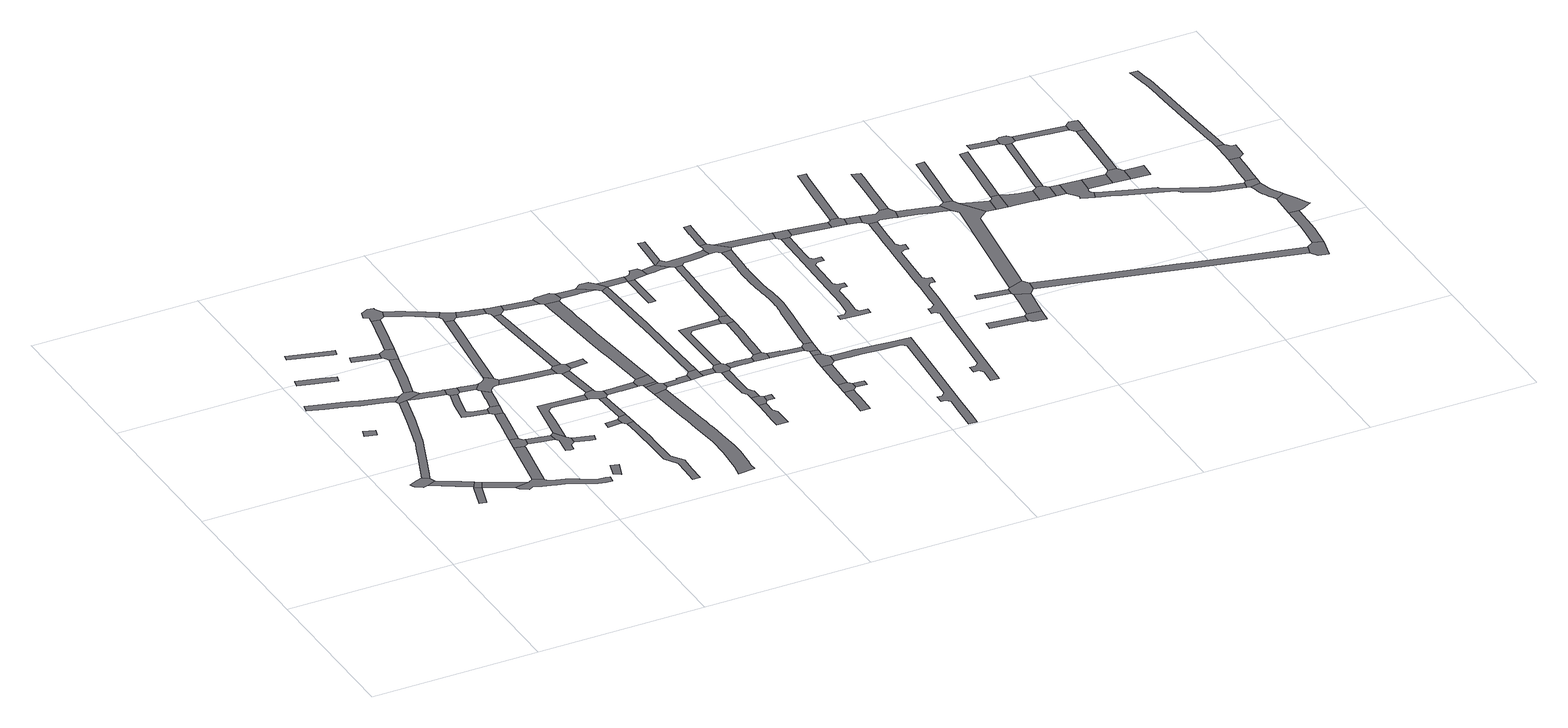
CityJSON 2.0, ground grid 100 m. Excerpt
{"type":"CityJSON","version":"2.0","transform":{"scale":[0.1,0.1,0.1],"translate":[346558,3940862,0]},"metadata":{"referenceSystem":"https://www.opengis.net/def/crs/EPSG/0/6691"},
"CityObjects":{
"road1":{"type":"Road","geometry":[{"type":"MultiSurface","lod":"1","boundaries":[[[0,1,2,3,4,5,6,7,8]]]}]},
"road2":{"type":"Road","attributes":{"RoadStructureAttribute.sectionType":"1"},"geometry":[{"type":"MultiSurface","lod":"1","boundaries":[[[9,10,11,12,1,0,13,14,15]]]}]},
"road3":{"type":"Road","geometry":[{"type":"MultiSurface","lod":"1","boundaries":[[[16,17,18,19]]]}]},
"road4":{"type":"Road","geometry":[{"type":"MultiSurface","lod":"1","boundaries":[[[14,20,21,22,15]]]}]},
"road5":{"type":"Road","geometry":[{"type":"MultiSurface","lod":"1","boundaries":[[[23,24,22,21,20,25,26,21,27,28,29]]]}]},
"road6":{"type":"Road","attributes":{"RoadStructureAttribute.sectionType":"1"},"geometry":[{"type":"MultiSurface","lod":"1","boundaries":[[[30,31,32,33,34,35,36,37,38,3,2,39,40,41,42,43,44,45,46,47,48]]]}]},
"road7":{"type":"Road","attributes":{"RoadStructureAttribute.sectionType":"1"},"geometry":[{"type":"MultiSurface","lod":"1","boundaries":[[[49,50,51,52,53,54,55,56,57,58,59,60,61,62,63,64,65,66,67,68,69]]]}]},
"road8":{"type":"Road","geometry":[{"type":"MultiSurface","lod":"1","boundaries":[[[70,71,72,73,74,75]]]}]},
"road9":{"type":"Road","attributes":{"RoadStructureAttribute.sectionType":"1"},"geometry":[{"type":"MultiSurface","lod":"1","boundaries":[[[76,77,78,79,80,81]]]}]},
"road10":{"type":"Road","geometry":[{"type":"MultiSurface","lod":"1","boundaries":[[[82,59,58,30,48,83,84]]]}]},
"road11":{"type":"Road","geometry":[{"type":"MultiSurface","lod":"1","boundaries":[[[85,86,87,88,89,90,91,92,93,94,95,96,97,98,99,100,101,102,103,104,105,106,107,29,28,108,109]]]}]},
"road12":{"type":"Road","attributes":{"RoadStructureAttribute.sectionType":"1"},"geometry":[{"type":"MultiSurface","lod":"1","boundaries":[[[106,110,111,112,113,114,107]]]}]},
"road13":{"type":"Road","attributes":{"RoadStructureAttribute.sectionType":"1"},"geometry":[{"type":"MultiSurface","lod":"1","boundaries":[[[115,116,117,118,119,120,121,122,123,124,83,48]]]}]},
"road14":{"type":"Road","geometry":[{"type":"MultiSurface","lod":"1","boundaries":[[[125,126,127,128,112,111,129,130]]]}]},
"road15":{"type":"Road","geometry":[{"type":"MultiSurface","lod":"1","boundaries":[[[131,132,133,134,135,136]]]}]},
"road16":{"type":"Road","attributes":{"RoadStructureAttribute.sectionType":"1"},"geometry":[{"type":"MultiSurface","lod":"1","boundaries":[[[137,138,139,140,141,142,143,144,145,146,82,84]]]}]},
"road17":{"type":"Road","attributes":{"RoadStructureAttribute.sectionType":"1"},"geometry":[{"type":"MultiSurface","lod":"1","boundaries":[[[147,148,149,150,151,152,153,154,155,156,157,158,159,160,161]]]}]},
"road18":{"type":"Road","attributes":{"RoadStructureAttribute.sectionType":"1"},"geometry":[{"type":"MultiSurface","lod":"1","boundaries":[[[162,163,164,165,166,127,126,167,168,169,170]]]}]},
"road19":{"type":"Road","geometry":[{"type":"MultiSurface","lod":"1","boundaries":[[[171,120,119,155,154,172,173,174]]]}]},
"road20":{"type":"Road","attributes":{"RoadStructureAttribute.sectionType":"1"},"geometry":[{"type":"MultiSurface","lod":"1","boundaries":[[[129,175,176,177,178,179,130]]]}]},
"road21":{"type":"Road","geometry":[{"type":"MultiSurface","lod":"1","boundaries":[[[135,180,143,142,181,182,183,136]]]}]},
"road22":{"type":"Road","geometry":[{"type":"MultiSurface","lod":"1","boundaries":[[[169,184,185,161,160,170]]]}]},
"road23":{"type":"Road","attributes":{"RoadStructureAttribute.sectionType":"1"},"geometry":[{"type":"MultiSurface","lod":"1","boundaries":[[[186,187,188,189]]]}]},
"road24":{"type":"Road","attributes":{"RoadStructureAttribute.sectionType":"1"},"geometry":[{"type":"MultiSurface","lod":"1","boundaries":[[[173,190,191,192,193,194,195,196,197,174]]]}]},
"road25":{"type":"Road","geometry":[{"type":"MultiSurface","lod":"1","boundaries":[[[178,177,198,199,200,201,202,203,204,205,206,207,208,209]]]}]},
"road26":{"type":"Road","attributes":{"RoadStructureAttribute.sectionType":"1"},"geometry":[{"type":"MultiSurface","lod":"1","boundaries":[[[210,211,185,184,212,213,214]]]}]},
"road27":{"type":"Road","attributes":{"RoadStructureAttribute.sectionType":"1"},"geometry":[{"type":"MultiSurface","lod":"1","boundaries":[[[215,216,217,183,182,218,219,220]]]}]},
"road28":{"type":"Road","geometry":[{"type":"MultiSurface","lod":"1","boundaries":[[[206,221,222,223,224,225,207]]]}]},
"road29":{"type":"Road","geometry":[{"type":"MultiSurface","lod":"1","boundaries":[[[213,226,227,228,229,230,231,232,233,234,235,236,237,238,239,240,193,192,241,214]]]}]},
"road30":{"type":"Road","geometry":[{"type":"MultiSurface","lod":"1","boundaries":[[[242,243,244,245,246,247,248,249,250,251,215,220]]]}]},
"road31":{"type":"Road","attributes":{"RoadStructureAttribute.sectionType":"1"},"geometry":[{"type":"MultiSurface","lod":"1","boundaries":[[[252,253,254,209,208,255,256,257,258,259,260,261]]]}]},
"road32":{"type":"Road","attributes":{"RoadStructureAttribute.sectionType":"1"},"geometry":[{"type":"MultiSurface","lod":"1","boundaries":[[[233,262,263,264,265,266,267,268,269,270,271,272,273,274,275,234]]]}]},
"road33":{"type":"Road","attributes":{"RoadStructureAttribute.sectionType":"1"},"geometry":[{"type":"MultiSurface","lod":"1","boundaries":[[[242,276,277,278,279,280,281,282,283,284,285,286,243]]]}]},
"road34":{"type":"Road","attributes":{"RoadStructureAttribute.sectionType":"1"},"geometry":[{"type":"MultiSurface","lod":"1","boundaries":[[[287,288,289,232,231,290,291,292,293,294,295,296]]]}]},
"road35":{"type":"Road","attributes":{"RoadStructureAttribute.sectionType":"1"},"geometry":[{"type":"MultiSurface","lod":"1","boundaries":[[[297,298,299,300]]]}]},
"road36":{"type":"Road","attributes":{"RoadStructureAttribute.sectionType":"1"},"geometry":[{"type":"MultiSurface","lod":"1","boundaries":[[[301,302,303,304,305,306,307,308,309,310,311,312,313,314,315,316,317,318,319]]]}]},
"road37":{"type":"Road","geometry":[{"type":"MultiSurface","lod":"1","boundaries":[[[320,321,322,300,299,301,319]]]}]},
"road38":{"type":"Road","attributes":{"RoadStructureAttribute.sectionType":"1"},"geometry":[{"type":"MultiSurface","lod":"1","boundaries":[[[323,324,321,320,325,326,327]]]}]},
"road39":{"type":"Road","geometry":[{"type":"MultiSurface","lod":"1","boundaries":[[[328,282,281,329,269,268,330,331]]]}]},
"road40":{"type":"Road","geometry":[{"type":"MultiSurface","lod":"1","boundaries":[[[260,332,333,323,327,334,335,336,337,338,339,340,261]]]}]},
"road41":{"type":"Road","attributes":{"RoadStructureAttribute.sectionType":"1"},"geometry":[{"type":"MultiSurface","lod":"1","boundaries":[[[339,341,342,340]]]}]},
"road42":{"type":"Road","geometry":[{"type":"MultiSurface","lod":"1","boundaries":[[[295,342,341,343,344,345,346,296]]]}]},
"road43":{"type":"Road","attributes":{"RoadStructureAttribute.sectionType":"1"},"geometry":[{"type":"MultiSurface","lod":"1","boundaries":[[[347,348,349,350,331,330,351,352,353,354,355]]]}]},
"road44":{"type":"Road","attributes":{"RoadStructureAttribute.sectionType":"1"},"geometry":[{"type":"MultiSurface","lod":"1","boundaries":[[[356,357,346,345,358,359,360,361,362,363]]]}]},
"road45":{"type":"Road","attributes":{"RoadStructureAttribute.sectionType":"1"},"geometry":[{"type":"MultiSurface","lod":"1","boundaries":[[[334,364,365,366,367,368,369,335]]]}]},
"road46":{"type":"Road","attributes":{"RoadStructureAttribute.sectionType":"1"},"geometry":[{"type":"MultiSurface","lod":"1","boundaries":[[[370,371,344,343]]]}]},
"road47":{"type":"Road","attributes":{"RoadStructureAttribute.sectionType":"1"},"geometry":[{"type":"MultiSurface","lod":"1","boundaries":[[[372,373,374,375,376,377,378,379,380,381,382,383,384,385,386,387,388,389,390,391,392,393,394,395,396,397,398]]]}]},
"road48":{"type":"Road","geometry":[{"type":"MultiSurface","lod":"1","boundaries":[[[399,347,355,400,363,362,401,402]]]}]},
"road49":{"type":"Road","geometry":[{"type":"MultiSurface","lod":"1","boundaries":[[[403,404,367,366,405,406,407]]]}]},
"road50":{"type":"Road","geometry":[{"type":"MultiSurface","lod":"1","boundaries":[[[408,390,389,409,410,411]]]}]},
"road51":{"type":"Road","attributes":{"RoadStructureAttribute.sectionType":"1"},"geometry":[{"type":"MultiSurface","lod":"1","boundaries":[[[407,406,408,411]]]}]},
"road52":{"type":"Road","attributes":{"RoadStructureAttribute.sectionType":"1"},"geometry":[{"type":"MultiSurface","lod":"1","boundaries":[[[401,412,413,414,415,402]]]}]},
"road53":{"type":"Road","attributes":{"RoadStructureAttribute.sectionType":"1"},"geometry":[{"type":"MultiSurface","lod":"1","boundaries":[[[416,417,418,419,420,421,404,403,422,423,424,425,426,427,428,429,430,431,432,433,434]]]}]},
"road54":{"type":"Road","attributes":{"RoadStructureAttribute.sectionType":"1"},"geometry":[{"type":"MultiSurface","lod":"1","boundaries":[[[435,436,410,409,437,438]]]}]},
"road55":{"type":"Road","geometry":[{"type":"MultiSurface","lod":"1","boundaries":[[[413,434,433,439,440,441,442,414]]]}]},
"road56":{"type":"Road","geometry":[{"type":"MultiSurface","lod":"1","boundaries":[[[443,444,438,437,445,446]]]}]},
"road57":{"type":"Road","attributes":{"RoadStructureAttribute.sectionType":"1"},"geometry":[{"type":"MultiSurface","lod":"1","boundaries":[[[447,448,449,450,451,452,453,454,455,456]]]}]},
"road58":{"type":"Road","attributes":{"RoadStructureAttribute.sectionType":"1"},"geometry":[{"type":"MultiSurface","lod":"1","boundaries":[[[457,458,459,460,446,445]]]}]},
"road59":{"type":"Road","geometry":[{"type":"MultiSurface","lod":"1","boundaries":[[[455,461,462,463,464,456]]]}]},
"road60":{"type":"Road","attributes":{"RoadStructureAttribute.sectionType":"1"},"geometry":[{"type":"MultiSurface","lod":"1","boundaries":[[[465,466,467,468,464,463,469,470,471,472,473]]]}]},
"road61":{"type":"Road","attributes":{"RoadStructureAttribute.sectionType":"1"},"geometry":[{"type":"MultiSurface","lod":"1","boundaries":[[[439,474,475,476,477,478,479,480,481,440]]]}]},
"road62":{"type":"Road","geometry":[{"type":"MultiSurface","lod":"1","boundaries":[[[482,483,462,461]]]}]},
"road63":{"type":"Road","attributes":{"RoadStructureAttribute.sectionType":"1"},"geometry":[{"type":"MultiSurface","lod":"1","boundaries":[[[484,485,486,487,444,443,488,489,490,491,492]]]}]},
"road64":{"type":"Road","geometry":[{"type":"MultiSurface","lod":"1","boundaries":[[[493,494,495,459,458,465,473,496]]]}]},
"road65":{"type":"Road","geometry":[{"type":"MultiSurface","lod":"1","boundaries":[[[491,497,498,499,478,477,492]]]}]},
"road66":{"type":"Road","attributes":{"RoadStructureAttribute.sectionType":"1"},"geometry":[{"type":"MultiSurface","lod":"1","boundaries":[[[500,501,502,503,504,505,506,507,508,509,510,511,512,513,514,515,493,496]]]}]},
"road67":{"type":"Road","attributes":{"RoadStructureAttribute.sectionType":"1"},"geometry":[{"type":"MultiSurface","lod":"1","boundaries":[[[516,517,518,519,520,495,494,521,522,523,524,525,526]]]}]},
"road68":{"type":"Road","attributes":{"RoadStructureAttribute.sectionType":"1"},"geometry":[{"type":"MultiSurface","lod":"1","boundaries":[[[491,527,528,529,530,497]]]}]},
"road69":{"type":"Road","geometry":[{"type":"MultiSurface","lod":"1","boundaries":[[[531,532,533,504,503,534,535,536]]]}]},
"road70":{"type":"Road","attributes":{"RoadStructureAttribute.sectionType":"1"},"geometry":[{"type":"MultiSurface","lod":"1","boundaries":[[[528,537,538,539,540,541,542]]]}]},
"road71":{"type":"Road","attributes":{"RoadStructureAttribute.sectionType":"1"},"geometry":[{"type":"MultiSurface","lod":"1","boundaries":[[[543,544,545,546,533,532,547,548,549,550,551,552,553]]]}]},
"road72":{"type":"Road","attributes":{"RoadStructureAttribute.sectionType":"1"},"geometry":[{"type":"MultiSurface","lod":"1","boundaries":[[[554,555,556,557,558,559,560,561,562,563]]]}]},
"road73":{"type":"Road","geometry":[{"type":"MultiSurface","lod":"1","boundaries":[[[564,565,566,567,529,528,542,568,569,570,571,572]]]}]},
"road74":{"type":"Road","geometry":[{"type":"MultiSurface","lod":"1","boundaries":[[[552,573,574,516,526,553]]]}]},
"road75":{"type":"Road","geometry":[{"type":"MultiSurface","lod":"1","boundaries":[[[556,575,576,577,578,579,557]]]}]},
"road76":{"type":"Road","attributes":{"RoadStructureAttribute.sectionType":"1"},"geometry":[{"type":"MultiSurface","lod":"1","boundaries":[[[580,581,582,583,584,585,586,531,536]]]}]},
"road77":{"type":"Road","attributes":{"RoadStructureAttribute.sectionType":"1"},"geometry":[{"type":"MultiSurface","lod":"1","boundaries":[[[587,588,589,590,578,577,591,592,593,594]]]}]},
"road78":{"type":"Road","geometry":[{"type":"MultiSurface","lod":"1","boundaries":[[[575,595,596,576]]]}]},
"road79":{"type":"Road","geometry":[{"type":"MultiSurface","lod":"1","boundaries":[[[569,597,598,599,600,601,602,603,604,570]]]}]},
"road80":{"type":"Road","geometry":[{"type":"MultiSurface","lod":"1","boundaries":[[[605,606,607,608,609,610,594,593]]]}]},
"road81":{"type":"Road","attributes":{"RoadStructureAttribute.sectionType":"1"},"geometry":[{"type":"MultiSurface","lod":"1","boundaries":[[[611,612,613,614,574,573,615,616,617,618,619,620,621]]]}]},
"road82":{"type":"Road","attributes":{"RoadStructureAttribute.sectionType":"1"},"geometry":[{"type":"MultiSurface","lod":"1","boundaries":[[[608,607,622,623,624]]]}]},
"road83":{"type":"Road","geometry":[{"type":"MultiSurface","lod":"1","boundaries":[[[625,626,582,581,624,623]]]}]},
"road84":{"type":"Road","geometry":[{"type":"MultiSurface","lod":"1","boundaries":[[[627,628,629,630,631,601]]]}]},
"road85":{"type":"Road","geometry":[{"type":"MultiSurface","lod":"1","boundaries":[[[632,633,634,635,636,637,638,639,640,641,642,643,644,645,646,647,648,649,650,651,652,653,654,655,656,657,658,659,660,661,606,605]]]}]},
"road86":{"type":"Road","geometry":[{"type":"MultiSurface","lod":"1","boundaries":[[[662,663,664,665,666,667,668,669,670,671,672,673,674,627,601,600,611,621]]]}]},
"road87":{"type":"Road","attributes":{"RoadStructureAttribute.sectionType":"1"},"geometry":[{"type":"MultiSurface","lod":"1","boundaries":[[[625,675,676,677,678,679,680,681,682,683,684,685,686,687,688,689,690,691,692,693,694,695,696,697,698,699,700,701,702,703,704,705,706,707,708,709,710,711,712,713,714,715,716,717,718,719,720,721,722,723,724,725,726,727,728,729,730,731,732,733,734,735,736,737,738,739,740,741,742,743,744,745,626]]]}]},
"road88":{"type":"Road","geometry":[{"type":"MultiSurface","lod":"1","boundaries":[[[746,747,748,749,750,668,667,751,752,753,754,755,756,706,705,757,758]]]}]},
"road89":{"type":"Road","attributes":{"RoadStructureAttribute.sectionType":"1"},"geometry":[{"type":"MultiSurface","lod":"1","boundaries":[[[746,759,760,761,762,763,764,765,766,767,768,747]]]}]},
"road90":{"type":"Road","attributes":{"RoadStructureAttribute.sectionType":"1"},"geometry":[{"type":"MultiSurface","lod":"1","boundaries":[[[769,770,771,758,757,772,773,774,775,776,777]]]}]},
"road91":{"type":"Road","geometry":[{"type":"MultiSurface","lod":"1","boundaries":[[[778,779,780,781,782,783,784,785,786,787,788,789,790,791,792,793,794,795,796,797,798,799,800,801,802,803,804,805,806]]]}]},
"road92":{"type":"Road","geometry":[{"type":"MultiSurface","lod":"1","boundaries":[[[807,808,809,777,776,806,805,810]]]}]},
"road93":{"type":"Road","attributes":{"RoadStructureAttribute.sectionType":"1"},"geometry":[{"type":"MultiSurface","lod":"1","boundaries":[[[811,812,813,814,815,816,817,818,819,820,821,822,823,824,825,826,827,828,829,830,831,832,833,834,835,836,837,838,839,840,841,842,843,844,845,846,847,848,849,850,851,852,853,854,855,856,857,858,859,860,861,862,863]]]}]},
"road94":{"type":"Road","attributes":{"RoadStructureAttribute.sectionType":"1"},"geometry":[{"type":"MultiSurface","lod":"1","boundaries":[[[864,865,866,867,868,869,807,810]]]}]},
"road95":{"type":"Road","geometry":[{"type":"MultiSurface","lod":"1","boundaries":[[[870,871,872,873,874]]]}]},
"road96":{"type":"Road","geometry":[{"type":"MultiSurface","lod":"1","boundaries":[[[875,876,877,878,869,868,879,880]]]}]},
"road97":{"type":"Road","attributes":{"RoadStructureAttribute.sectionType":"1"},"geometry":[{"type":"MultiSurface","lod":"1","boundaries":[[[881,875,880,882,883]]]}]},
"road98":{"type":"Road","geometry":[{"type":"MultiSurface","lod":"1","boundaries":[[[884,885,886,887]]]}]},
"road99":{"type":"Road","attributes":{"RoadStructureAttribute.sectionType":"1"},"geometry":[{"type":"MultiSurface","lod":"1","boundaries":[[[888,889,890,891,892,877,876,893,894,895,896]]]}]},
"road100":{"type":"Road","geometry":[{"type":"MultiSurface","lod":"1","boundaries":[[[897,898,870,874,899,900,901]]]}]},
"road101":{"type":"Road","attributes":{"RoadStructureAttribute.sectionType":"1"},"geometry":[{"type":"MultiSurface","lod":"1","boundaries":[[[902,903,904,898,897,905]]]}]},
"road102":{"type":"Road","geometry":[{"type":"MultiSurface","lod":"1","boundaries":[[[811,863,906,907,908,909,910,911,912,913,914,915,881,883]]]}]},
"road103":{"type":"Road","geometry":[{"type":"MultiSurface","lod":"1","boundaries":[[[916,917,918,919,884,887,902,905]]]}]},
"road104":{"type":"Road","attributes":{"RoadStructureAttribute.sectionType":"1"},"geometry":[{"type":"MultiSurface","lod":"1","boundaries":[[[912,920,921,922,923,924,913]]]}]},
"road105":{"type":"Road","attributes":{"RoadStructureAttribute.sectionType":"1"},"geometry":[{"type":"MultiSurface","lod":"1","boundaries":[[[925,926,927,928,929,910,909,930,931,932,933,934]]]}]},
"road106":{"type":"Road","attributes":{"RoadStructureAttribute.sectionType":"1"},"geometry":[{"type":"MultiSurface","lod":"1","boundaries":[[[935,936,919,918,937,938,939,940,941,942,943,925,934]]]}]},
"road107":{"type":"Road","attributes":{"RoadStructureAttribute.sectionType":"1"},"geometry":[{"type":"MultiSurface","lod":"1","boundaries":[[[944,945,943,942,946,947,948,949]]]}]},
"road108":{"type":"Road","geometry":[{"type":"MultiSurface","lod":"1","boundaries":[[[950,951,941,940,952]]]}]},
"road109":{"type":"Road","geometry":[{"type":"MultiSurface","lod":"1","boundaries":[[[953,954,955,956,950,952]]]}]},
"road110":{"type":"Road","attributes":{"RoadStructureAttribute.sectionType":"1"},"geometry":[{"type":"MultiSurface","lod":"1","boundaries":[[[957,958,959,954,953,960,961,962,963]]]}]},
"road111":{"type":"Road","attributes":{"RoadStructureAttribute.sectionType":"1"},"geometry":[{"type":"MultiSurface","lod":"1","boundaries":[[[964,965,966,967,955,954,968,969,970,971]]]}]},
"road112":{"type":"Road","attributes":{"RoadStructureAttribute.sectionType":"1"},"geometry":[{"type":"MultiSurface","lod":"1","boundaries":[[[972,973,974,975,976,977,978,979,980,981,982,917,916,983,984,985,986,987,988]]]}]},
"road113":{"type":"Road","geometry":[{"type":"MultiSurface","lod":"1","boundaries":[[[989,990,991,992,957,963,993]]]}]},
"road114":{"type":"Road","attributes":{"RoadStructureAttribute.sectionType":"1"},"geometry":[{"type":"MultiSurface","lod":"1","boundaries":[[[994,995,996,989,993]]]}]},
"road115":{"type":"Road","attributes":{"RoadStructureAttribute.sectionType":"1"},"geometry":[{"type":"MultiSurface","lod":"1","boundaries":[[[997,998,999,1000,1001,1002,1003,1004]]]}]},
"road116":{"type":"Road","attributes":{"RoadStructureAttribute.sectionType":"1"},"geometry":[{"type":"MultiSurface","lod":"1","boundaries":[[[1005,1006,1007,1008,1009,991,990,1010,1011]]]}]},
"road117":{"type":"Road","geometry":[{"type":"MultiSurface","lod":"1","boundaries":[[[995,1012,1013,1014,1015,1016,1017,1018,1019,1020,1021,1022,1023,1024,1025,1026,1027,1028,996]]]}]},
"road118":{"type":"Road","geometry":[{"type":"MultiSurface","lod":"1","boundaries":[[[1029,1030,997,1004,1005,1011,1031,1032]]]}]},
"road119":{"type":"Road","attributes":{"RoadStructureAttribute.sectionType":"1"},"geometry":[{"type":"MultiSurface","lod":"1","boundaries":[[[1033,1034,1035,1027,1026,1036,1037]]]}]},
"road120":{"type":"Road","attributes":{"RoadStructureAttribute.sectionType":"1"},"geometry":[{"type":"MultiSurface","lod":"1","boundaries":[[[1031,1038,1039,1040,1041,1042,1043,1044,1045,1046,1047,1048,1032]]]}]},
"road121":{"type":"Road","geometry":[{"type":"MultiSurface","lod":"1","boundaries":[[[1049,1050,1033,1037,1051,1052]]]}]},
"road122":{"type":"Road","attributes":{"RoadStructureAttribute.sectionType":"1"},"geometry":[{"type":"MultiSurface","lod":"1","boundaries":[[[1049,1053,1054,1055,1056,1050]]]}]},
"road123":{"type":"Road","attributes":{"RoadStructureAttribute.sectionType":"1"},"geometry":[{"type":"MultiSurface","lod":"1","boundaries":[[[1051,1057,1058,1059,1060,1061,1052]]]}]},
"road124":{"type":"Road","attributes":{"RoadStructureAttribute.sectionType":"1"},"geometry":[{"type":"MultiSurface","lod":"1","boundaries":[[[1062,1063,1064,1065,1066,1067,1068,1069,1018,1017,1070,1071,1072,1073,1074,1075,1076,1077,1078,1079,1080]]]}]},
"road125":{"type":"Road","geometry":[{"type":"MultiSurface","lod":"1","boundaries":[[[1055,1054,1081,1082,1083,1043,1042]]]}]},
"road126":{"type":"Road","geometry":[{"type":"MultiSurface","lod":"1","boundaries":[[[987,1084,1085,1086,1087,1088,988]]]}]},
"road127":{"type":"Road","attributes":{"RoadStructureAttribute.sectionType":"1"},"geometry":[{"type":"MultiSurface","lod":"1","boundaries":[[[1087,1089,1090,1091,1092,1093,1094,1095,1096,1088]]]}]},
"road128":{"type":"Road","geometry":[{"type":"MultiSurface","lod":"1","boundaries":[[[1097,1098,1099,1080,1079,1100]]]}]},
"road129":{"type":"Road","attributes":{"RoadStructureAttribute.sectionType":"1"},"geometry":[{"type":"MultiSurface","lod":"1","boundaries":[[[1101,1102,1103,1104,1105,1106,1107,1108,1097,1100,1109,1110,1111,1112,1113,1114,1115,1116,1117]]]}]},
"road130":{"type":"Road","geometry":[{"type":"MultiSurface","lod":"1","boundaries":[[[1116,1118,1093,1092,1119,1120,1121,1122,1123,1117]]]}]},
"road131":{"type":"Road","attributes":{"RoadStructureAttribute.sectionType":"1"},"geometry":[{"type":"MultiSurface","lod":"1","boundaries":[[[1124,1125,1126,1127,1128,1129,1099,1098,1130,1131,1132,1133,1134,1135,1136,1137,1138]]]}]},
"road132":{"type":"Road","geometry":[{"type":"MultiSurface","lod":"1","boundaries":[[[1139,1140,1141,1142,1143,1138,1137,1144,1145,1146,1147,1148]]]}]},
"road133":{"type":"Road","attributes":{"RoadStructureAttribute.sectionType":"1"},"geometry":[{"type":"MultiSurface","lod":"1","boundaries":[[[1147,1149,1150,1151,1152,1153,1154,1155,1156,1157,1158,1159,1160,1161,1162,1163,1164,1165,1166,1167,1168,1169,1170,1171,1172,1173,1174,1175,1176,1177,1178,1179,1180,1181,1182,1183,1184,1185,1186,1187,1188,1189,1190,1191,1148]]]}]}
},
"vertices":[
[244,772,0],[299,799,0],[287,834,0],[251,857,0],[217,846,0],[163,819,0],[171,802,0],[176,792,0],[215,764,0],
[474,695,0],[469,698,0],[430,721,0],[421,726,0],[372,696,0],[455,647,0],[481,691,0],
[168,1373,0],[235,1352,0],[249,1397,0],[182,1418,0],
[452,638,0],[491,626,0],[516,670,0],
[743,557,0],[554,648,0],[407,487,0],[446,476,0],[530,603,0],[653,544,0],[744,557,0],
[488,1585,0],[442,1406,0],[410,1291,0],[388,1223,0],[382,1203,0],[386,1201,0],[350,1109,0],[335,1072,0],[313,1015,0],[304,876,0],[352,1000,0],[378,1068,0],[426,1190,0],[433,1215,0],[443,1247,0],[456,1288,0],[484,1387,0],[490,1409,0],[537,1592,0],
[8,1741,0],[104,1713,0],[198,1684,0],[253,1668,0],[293,1656,0],[328,1646,0],[389,1630,0],[460,1611,0],[464,1610,0],[474,1608,0],[520,1648,0],[517,1649,0],[472,1660,0],[444,1667,0],[402,1678,0],[334,1697,0],[307,1704,0],[266,1716,0],[212,1732,0],[118,1761,0],[21,1789,0],
[79,1993,0],[174,1967,0],[302,1932,0],[314,1975,0],[223,2000,0],[91,2037,0],
[397,2181,0],[414,2177,0],[425,2215,0],[406,2220,0],[159,2287,0],[149,2248,0],
[557,1669,0],[633,1622,0],[608,1660,0],
[738,504,0],[743,506,0],[780,490,0],[784,488,0],[857,467,0],[863,465,0],[926,448,0],[1052,381,0],[1063,375,0],[1109,367,0],[1145,362,0],[1151,406,0],[1128,410,0],[1078,418,0],[1049,433,0],[996,462,0],[972,475,0],[938,495,0],[932,497,0],[858,519,0],[840,524,0],[827,545,0],[770,573,0],[666,516,0],[711,490,0],
[885,879,0],[887,891,0],[827,902,0],[822,869,0],[813,822,0],
[603,1577,0],[650,1567,0],[675,1562,0],[740,1549,0],[753,1547,0],[762,1596,0],[755,1597,0],[749,1598,0],[729,1602,0],[685,1611,0],
[908,951,0],[891,977,0],[842,985,0],[829,914,0],[912,904,0],[920,949,0],
[460,2115,0],[452,2085,0],[449,2071,0],[548,2047,0],[608,2033,0],[619,2076,0],
[630,1746,0],[640,1787,0],[671,1916,0],[680,1950,0],[686,1977,0],[689,1988,0],[639,2000,0],[619,1917,0],[591,1802,0],[591,1800,0],
[792,1331,0],[780,1334,0],[768,1350,0],[775,1391,0],[781,1422,0],[786,1444,0],[800,1499,0],[805,1520,0],[764,1530,0],[740,1431,0],[729,1371,0],[717,1303,0],[768,1293,0],[868,1274,0],[877,1314,0],
[880,1199,0],[872,1153,0],[866,1120,0],[860,1088,0],[857,1072,0],[907,1063,0],[937,1231,0],[939,1244,0],[890,1253,0],
[813,1587,0],[806,1524,0],[824,1534,0],[832,1584,0],
[986,891,0],[1048,881,0],[1063,878,0],[1059,925,0],[991,937,0],
[620,2030,0],[693,2007,0],[713,2088,0],[663,2100,0],
[953,1320,0],[904,1329,0],
[1252,497,0],[1205,512,0],[1179,424,0],[1220,402,0],
[854,1529,0],[869,1527,0],[918,1520,0],[952,1566,0],[943,1566,0],[942,1566,0],[877,1576,0],[855,1580,0],
[1077,858,0],[1065,768,0],[1063,752,0],[1083,749,0],[1089,748,0],[1098,747,0],[1108,746,0],[1114,789,0],[1142,807,0],[1144,852,0],[1126,876,0],[1083,943,0],
[920,1418,0],[919,1409,0],[968,1399,0],[978,1457,0],[934,1495,0],
[731,2389,0],[711,2300,0],[683,2181,0],[761,2289,0],[761,2290,0],[782,2384,0],
[1226,785,0],[1256,777,0],[1268,821,0],[1220,833,0],[1153,850,0],
[988,1481,0],[998,1494,0],[1011,1503,0],[1026,1508,0],[1042,1507,0],[1045,1507,0],[1070,1554,0],[1052,1578,0],[1006,1614,0],[1001,1599,0],[992,1586,0],[975,1574,0],[970,1571,0],[965,1569,0],[960,1567,0],[926,1507,0],
[811,2402,0],[826,2450,0],[803,2490,0],[805,2504,0],[767,2508,0],[724,2487,0],[708,2440,0],[716,2437,0],[738,2429,0],[739,2429,0],
[1262,1214,0],[1178,1219,0],[1131,1221,0],[1150,1043,0],[1165,1151,0],[1183,1168,0],[1187,1172,0],[1295,1167,0],[1404,1161,0],[1407,1207,0],
[1062,1659,0],[1084,1835,0],[1090,1882,0],[1093,1911,0],[1096,1938,0],[1110,2048,0],[1129,2201,0],[1079,2207,0],[1043,1912,0],[1042,1904,0],[1041,1900,0],[1041,1897,0],[1029,1805,0],[1024,1765,0],
[871,2378,0],[902,2363,0],[916,2357,0],[1059,2271,0],[1063,2269,0],[1073,2264,0],[1098,2306,0],[1086,2314,0],[1034,2344,0],[939,2401,0],[891,2424,0],
[1362,1523,0],[1186,1540,0],[1184,1540,0],[1077,1502,0],[1180,1490,0],[1275,1482,0],[1300,1480,0],[1309,1479,0],[1376,1472,0],[1368,1523,0],
[1374,901,0],[1373,859,0],[1456,864,0],[1453,906,0],
[1478,845,0],[1484,749,0],[1483,748,0],[1485,654,0],[1486,644,0],[1490,437,0],[1540,364,0],[1536,282,0],[1534,182,0],[1579,181,0],[1581,284,0],[1586,379,0],[1534,450,0],[1532,635,0],[1532,653,0],[1529,744,0],[1526,744,0],[1520,838,0],[1520,848,0],
[1514,931,0],[1472,928,0],[1467,923,0],
[1458,1136,0],[1465,1030,0],[1513,942,0],[1506,1047,0],[1500,1135,0],
[1153,2273,0],[1084,2241,0],[1154,2219,0],[1173,2265,0],
[1426,1160,0],[1431,1159,0],[1518,1154,0],[1517,1200,0],[1504,1199,0],[1498,1200,0],[1475,1220,0],[1473,1234,0],[1427,1228,0],
[1445,1462,0],[1399,1453,0],
[1467,1482,0],[1459,1527,0],[1434,1543,0],[1388,1545,0],
[1324,2232,0],[1257,2245,0],[1249,2247,0],[1179,2263,0],[1163,2215,0],[1228,2200,0],[1238,2198,0],[1253,2195,0],[1314,2182,0],
[1347,2013,0],[1368,1771,0],[1434,1547,0],[1431,1581,0],[1416,1748,0],[1388,2071,0],[1382,2140,0],[1336,2136,0],
[1601,1155,0],[1606,1155,0],[1700,1157,0],[1699,1203,0],[1602,1201,0],[1595,1201,0],
[1568,1491,0],[1564,1536,0],
[1878,173,0],[1883,214,0],[1886,255,0],[1888,290,0],[1890,324,0],[1890,359,0],[1890,394,0],[1889,424,0],[1886,454,0],[1884,484,0],[1881,513,0],[1876,566,0],[1870,619,0],[1868,634,0],[1864,672,0],[1858,725,0],[1844,848,0],[1820,1058,0],[1744,1042,0],[1773,773,0],[1779,720,0],[1787,641,0],[1805,473,0],[1805,352,0],[1793,194,0],[1779,121,0],[1880,129,0],
[1364,2223,0],[1334,2160,0],[1412,2167,0],[1419,2216,0],
[1802,1232,0],[1723,1224,0],[1712,1157,0],[1732,1150,0],[1809,1158,0],
[1734,1129,0],[1840,1080,0],[1836,1120,0],[1812,1138,0],
[1453,2161,0],[1614,2140,0],[1601,2192,0],[1485,2207,0],
[1643,2041,0],[1648,1990,0],[1662,1832,0],[1676,1670,0],[1686,1557,0],[1695,1488,0],[1797,1284,0],[1758,1662,0],[1755,1690,0],[1751,1741,0],[1747,1792,0],[1743,1844,0],[1739,1895,0],[1735,1943,0],[1731,1992,0],[1727,2041,0],[1723,2090,0],[1720,2118,0],[1636,2124,0],
[1921,1134,0],[1921,1124,0],[1986,1086,0],[1984,1136,0],
[1743,2137,0],[1731,2191,0],[1708,2211,0],[1618,2207,0],
[2057,1165,0],[2012,1164,0],[2060,1089,0],[2058,1136,0],
[2188,609,0],[2188,579,0],[2184,522,0],[2184,469,0],[2252,468,0],[2254,590,0],[2240,605,0],[2233,612,0],[2233,689,0],[2188,689,0],
[2071,1090,0],[2138,1092,0],[2142,1135,0],[2114,1135,0],
[2251,713,0],[2253,757,0],[2235,774,0],[2188,773,0],
[2162,1073,0],[2163,1007,0],[2169,844,0],[2188,815,0],[2234,829,0],[2230,835,0],[2210,864,0],[2209,945,0],[2209,1075,0],
[1839,2134,0],[1854,2134,0],[1866,2133,0],[1947,2130,0],[1857,2187,0],[1856,2187,0],[1834,2187,0],[1786,2189,0],
[2298,712,0],[2298,757,0],
[1978,1979,0],[1993,1689,0],[1994,1672,0],[1998,1560,0],[2044,1526,0],[2039,1674,0],[2037,1704,0],[2015,2128,0],[1971,2104,0],
[2222,1142,0],[2201,1161,0],[2161,1161,0],[2230,1096,0],
[1976,2182,0],[1945,2214,0],[1894,2216,0],
[2302,1098,0],[2319,1098,0],[2353,1096,0],[2370,1095,0],[2373,1138,0],[2361,1139,0],[2347,1140,0],[2343,1141,0],[2333,1141,0],[2319,1142,0],[2306,1143,0],[2292,1143,0],[2278,1143,0],[2264,1143,0],[2250,1143,0],[2236,1142,0],
[2392,1562,0],[2252,1563,0],[2154,1563,0],[2156,1443,0],[2160,1185,0],[2200,1226,0],[2197,1414,0],[2195,1502,0],[2216,1523,0],[2261,1523,0],[2391,1522,0],
[2039,2128,0],[2137,2125,0],[2139,2178,0],[2014,2181,0],
[2465,1138,0],[2445,1161,0],[2397,1156,0],[2400,1093,0],[2436,1092,0],[2461,1090,0],
[2139,1911,0],[2139,1881,0],[2153,1882,0],[2179,1882,0],[2178,1986,0],[2177,2125,0],
[2412,1462,0],[2412,1454,0],[2410,1360,0],[2406,1304,0],[2451,1267,0],[2452,1290,0],[2459,1400,0],[2459,1408,0],[2460,1491,0],[2459,1506,0],[2412,1501,0],
[2711,517,0],[2712,559,0],[2713,598,0],[2657,600,0],[2656,561,0],[2655,532,0],[2655,506,0],[2654,501,0],[2650,392,0],[2706,390,0],
[2192,2212,0],[2189,2207,0],[2175,2181,0],[2153,2178,0],[2177,2128,0],[2262,2141,0],[2254,2193,0],[2239,2215,0],[2192,2217,0],
[2458,1579,0],[2413,1583,0],
[2736,619,0],[2737,659,0],[2717,681,0],[2660,683,0],[2658,611,0],
[2551,1083,0],[2661,1074,0],[2664,1114,0],[2615,1117,0],[2541,1123,0],[2541,1131,0],[2514,1133,0],
[2666,850,0],[2662,755,0],[2662,753,0],[2661,728,0],[2720,759,0],[2722,805,0],[2726,882,0],[2667,884,0],
[2804,615,0],[2806,655,0],
[2270,2142,0],[2313,2148,0],[2342,2152,0],[2404,2155,0],[2343,2205,0],[2337,2205,0],[2328,2204,0],[2262,2195,0],
[2756,908,0],[2756,965,0],[2725,1002,0],[2676,1007,0],[2670,941,0],[2669,923,0],
[2428,2137,0],[2415,1699,0],[2415,1693,0],[2413,1610,0],[2461,1685,0],[2462,1714,0],[2464,1784,0],[2463,1785,0],[2463,1877,0],[2464,1895,0],[2472,2141,0],
[2728,1033,0],[2730,1047,0],[2680,1051,0],
[2736,1129,0],[2687,1133,0],
[2385,2238,0],[2399,2441,0],[2393,2441,0],[2359,2444,0],[2348,2275,0],
[2825,905,0],[2843,904,0],[2920,900,0],[3030,893,0],[3123,887,0],[3150,885,0],[3170,863,0],[3158,706,0],[3133,377,0],[3131,349,0],[3107,329,0],[3080,331,0],[3077,281,0],[3104,279,0],[3124,255,0],[3116,144,0],[3105,12,0],[3155,8,0],[3160,72,0],[3174,251,0],[3181,346,0],[3183,374,0],[3194,520,0],[3225,931,0],[3113,940,0],[3043,946,0],[2924,956,0],[2907,957,0],[2843,960,0],[2768,964,0],
[2491,2158,0],[2533,2160,0],[2551,2160,0],[2597,2165,0],[2611,2167,0],[2654,2178,0],[2640,2226,0],[2632,2223,0],[2601,2219,0],[2547,2213,0],[2528,2213,0],[2413,2209,0],[2412,2209,0],
[2743,1203,0],[2743,1209,0],[2770,1445,0],[2772,1465,0],[2775,1486,0],[2778,1510,0],[2780,1534,0],[2781,1557,0],[2782,1581,0],[2782,1605,0],[2781,1628,0],[2779,1652,0],[2777,1675,0],[2774,1699,0],[2771,1719,0],[2769,1740,0],[2768,1762,0],[2767,1784,0],[2766,1807,0],[2765,1829,0],[2765,1851,0],[2764,1874,0],[2764,1896,0],[2764,1918,0],[2764,1936,0],[2765,1941,0],[2765,1961,0],[2767,1978,0],[2768,1997,0],[2769,2005,0],[2776,2161,0],[2716,2154,0],[2717,2145,0],[2719,2127,0],[2720,2109,0],[2720,2104,0],[2720,2091,0],[2721,2072,0],[2721,2054,0],[2720,2036,0],[2719,2018,0],[2718,2000,0],[2718,1991,0],[2717,1982,0],[2715,1964,0],[2715,1941,0],[2714,1919,0],[2714,1896,0],[2714,1873,0],[2715,1853,0],[2715,1850,0],[2715,1828,0],[2716,1805,0],[2717,1782,0],[2718,1759,0],[2719,1736,0],[2721,1714,0],[2724,1692,0],[2727,1670,0],[2729,1648,0],[2731,1626,0],[2732,1604,0],[2732,1581,0],[2731,1559,0],[2730,1537,0],[2728,1515,0],[2726,1494,0],[2726,1493,0],[2722,1471,0],[2694,1218,0],[2693,1214,0],
[2685,2274,0],[2644,2272,0],[2649,2247,0],[2649,2239,0],[2646,2231,0],[2687,2178,0],[2690,2178,0],[2695,2176,0],[2700,2173,0],[2705,2169,0],[2709,2164,0],[2788,2183,0],[2714,2246,0],
[2684,2281,0],[2686,2326,0],[2690,2413,0],[2691,2447,0],[2693,2481,0],[2653,2477,0],[2651,2449,0],[2649,2403,0],[2649,2400,0],[2645,2303,0],
[2980,2220,0],[2938,2223,0],[2908,2226,0],[2907,2171,0],[2972,2165,0],[2978,2165,0],[2978,2163,0],[3041,2157,0],[3048,2212,0],
[3059,1946,0],[3054,1659,0],[3050,1421,0],[3041,1324,0],[3020,1303,0],[2979,1305,0],[2977,1265,0],[3082,1259,0],[3151,1255,0],[3153,1295,0],[3106,1298,0],[3091,1320,0],[3100,1418,0],[3102,1528,0],[3124,1548,0],[3160,1547,0],[3162,1587,0],[3124,1589,0],[3103,1610,0],[3104,1658,0],[3107,1818,0],[3129,1839,0],[3170,1837,0],[3171,1877,0],[3129,1879,0],[3109,1900,0],[3109,1945,0],[3113,2130,0],[3063,2131,0],
[3138,2201,0],[3123,2203,0],[3084,2208,0],[3131,2144,0],
[3551,2060,0],[3545,1982,0],[3540,1914,0],[3537,1881,0],[3532,1817,0],[3529,1778,0],[3529,1777,0],[3525,1728,0],[3515,1561,0],[3514,1552,0],[3508,1451,0],[3502,1364,0],[3502,1361,0],[3492,1220,0],[3487,1167,0],[3471,1154,0],[3464,1147,0],[3442,1149,0],[3438,1099,0],[3458,1098,0],[3478,1075,0],[3466,969,0],[3453,818,0],[3427,536,0],[3404,517,0],[3371,520,0],[3368,470,0],[3400,467,0],[3419,444,0],[3410,350,0],[3460,346,0],[3500,782,0],[3516,964,0],[3534,1133,0],[3537,1162,0],[3542,1216,0],[3552,1358,0],[3552,1359,0],[3572,1377,0],[3601,1375,0],[3605,1425,0],[3576,1427,0],[3558,1449,0],[3568,1608,0],[3575,1722,0],[3600,1739,0],[3628,1737,0],[3631,1787,0],[3603,1788,0],[3582,1813,0],[3586,1864,0],[3590,1910,0],[3601,2057,0],
[3201,2135,0],[3289,2124,0],[3318,2120,0],[3346,2117,0],[3358,2116,0],[3364,2174,0],
[3870,851,0],[3653,876,0],[3646,821,0],[3702,815,0],[3863,797,0],
[3454,2164,0],[3433,2185,0],[3384,2191,0],[3383,2180,0],[3414,2110,0],[3444,2105,0],
[3539,2149,0],[3515,2093,0],[3528,2089,0],
[3915,1129,0],[3727,1156,0],[3720,1112,0],[3910,1084,0],
[3427,2606,0],[3406,2403,0],[3406,2402,0],[3400,2342,0],[3385,2195,0],[3455,2393,0],[3479,2627,0],[3483,2661,0],[3434,2666,0],
[3974,852,0],[3889,864,0],[3868,796,0],[3883,777,0],[3962,766,0],
[3917,1069,0],[3915,1049,0],[3905,977,0],[4000,1036,0],
[3621,2069,0],[3708,2051,0],[3710,2051,0],[3721,2048,0],[3735,2106,0],[3716,2143,0],[3716,2150,0],[3666,2154,0],[3633,2133,0],[3574,2143,0],
[4035,1073,0],[4043,1135,0],[4017,1170,0],[3927,1140,0],
[3731,2339,0],[3742,2488,0],[3746,2536,0],[3696,2547,0],[3681,2348,0],
[3973,2050,0],[3921,2062,0],[3822,2086,0],[3797,2092,0],[3745,2104,0],[3808,2028,0],[3826,2024,0],[3908,2004,0],[3940,1996,0],[4007,1981,0],
[4036,1939,0],[3937,1216,0],[4025,1228,0],[4107,1836,0],[4155,1875,0],[4167,1884,0],[4074,2026,0],[4057,2062,0],[4008,2072,0],
[4039,2362,0],[4030,2278,0],[4063,2124,0],[4079,2268,0],[4102,2485,0],[4052,2482,0],
[4233,1971,0],[4150,2000,0],[4225,1879,0],
[4293,1873,0],[4304,2002,0],[4256,2007,0],[4254,1984,0],
[4483,1956,0],[4407,1967,0],[4360,1983,0],[4308,1872,0],[4330,1871,0],[4442,1863,0],[4477,1861,0],
[4305,2465,0],[4304,2455,0],[4281,2237,0],[4268,2119,0],[4310,2057,0],[4329,2232,0],[4338,2323,0],[4354,2467,0],
[5233,853,0],[5094,885,0],[4930,923,0],[4833,947,0],[4755,965,0],[4648,990,0],[4546,1015,0],[4485,1029,0],[4465,1034,0],[4367,1057,0],[4365,1058,0],[4353,998,0],[4747,905,0],[4917,865,0],[5308,774,0],[5519,725,0],[5535,782,0],
[4580,1952,0],[4555,1980,0],[4516,1984,0],[4515,1978,0],[4574,1855,0],
[4587,1854,0],[4633,1851,0],[4640,1948,0],
[4547,2507,0],[4465,2517,0],[4461,2518,0],[4380,2528,0],[4380,2481,0],[4455,2472,0],[4460,2471,0],[4544,2461,0],
[4564,2438,0],[4558,2381,0],[4540,2210,0],[4530,2117,0],[4519,2017,0],[4579,2205,0],[4604,2436,0],
[4680,1796,0],[4680,1789,0],[4678,1779,0],[4676,1772,0],[4715,1759,0],[4751,1747,0],[4767,1794,0],[4759,1801,0],[4756,1806,0],[4753,1811,0],[4752,1817,0],[4751,1822,0],[4753,1831,0],[4756,1838,0],[4759,1842,0],[4766,1939,0],[4663,1946,0],
[4613,2519,0],[4573,2522,0],[4631,2450,0],[4633,2496,0],
[4909,1929,0],[4793,1937,0],[4775,1938,0],[4780,1841,0],[4902,1833,0],
[4633,2450,0],[4713,2441,0],[4784,2434,0],[4831,2429,0],[4939,2418,0],[4943,2464,0],[4814,2477,0],[4788,2480,0],[4716,2487,0],[4646,2495,0],[4638,2495,0],
[4989,1955,0],[4938,1957,0],[5007,1825,0],[5014,1922,0],
[5005,2189,0],[5018,2385,0],[4967,2388,0],[4953,2188,0],
[5071,1821,0],[5123,1818,0],[5128,1888,0],[5130,1915,0],[5122,1915,0],
[5388,1548,0],[5347,1559,0],[5297,1583,0],[5105,1671,0],[5097,1684,0],[5011,1712,0],[4782,1789,0],[4771,1793,0],[4784,1736,0],[4832,1720,0],[4891,1700,0],[4986,1668,0],[5167,1607,0],[5193,1577,0],[5194,1576,0],[5329,1512,0],[5376,1499,0],[5519,1467,0],[5530,1516,0],
[5023,2466,0],[5024,2486,0],[4973,2490,0],
[5526,713,0],[5546,681,0],[5605,666,0],[5638,794,0],[5579,809,0],
[5639,800,0],[5654,933,0],[5663,1122,0],[5663,1132,0],[5603,1135,0],[5596,989,0],[5593,938,0],[5579,811,0],
[5605,1476,0],[5608,1522,0],[5543,1527,0],[5541,1462,0],
[5655,1345,0],[5644,1364,0],[5635,1381,0],[5632,1387,0],[5627,1396,0],[5622,1411,0],[5617,1429,0],[5612,1449,0],[5549,1433,0],[5554,1412,0],[5560,1392,0],[5567,1372,0],[5577,1351,0],[5587,1332,0],[5599,1312,0],[5610,1293,0],[5666,1325,0],
[5606,1211,0],[5694,1142,0],[5749,1172,0],[5739,1191,0],[5708,1249,0],[5667,1325,0],
[5559,1744,0],[5556,1710,0],[5554,1676,0],[5551,1640,0],[5549,1604,0],[5546,1567,0],[5611,1563,0],[5613,1599,0],[5616,1635,0],[5619,1671,0],[5621,1696,0],[5621,1705,0],[5624,1739,0],[5625,1754,0],[5560,1759,0],
[5564,1895,0],[5564,1868,0],[5564,1840,0],[5563,1812,0],[5562,1778,0],[5657,1779,0],[5663,1877,0],[5636,1879,0],[5609,1909,0],[5564,1911,0],
[5609,1925,0],[5606,1965,0],[5603,2005,0],[5600,2043,0],[5596,2082,0],[5591,2161,0],[5589,2183,0],[5585,2241,0],[5583,2274,0],[5580,2321,0],[5575,2401,0],[5571,2460,0],[5569,2497,0],[5568,2520,0],[5563,2580,0],[5558,2641,0],[5552,2683,0],[5549,2704,0],[5546,2724,0],[5540,2765,0],[5537,2784,0],[5491,2787,0],[5495,2758,0],[5502,2718,0],[5506,2685,0],[5508,2677,0],[5513,2636,0],[5518,2577,0],[5523,2517,0],[5523,2507,0],[5526,2457,0],[5530,2398,0],[5535,2327,0],[5535,2318,0],[5539,2262,0],[5541,2238,0],[5546,2158,0],[5546,2156,0],[5552,2078,0],[5555,2039,0],[5558,2001,0],[5561,1962,0],[5564,1923,0]
]}
